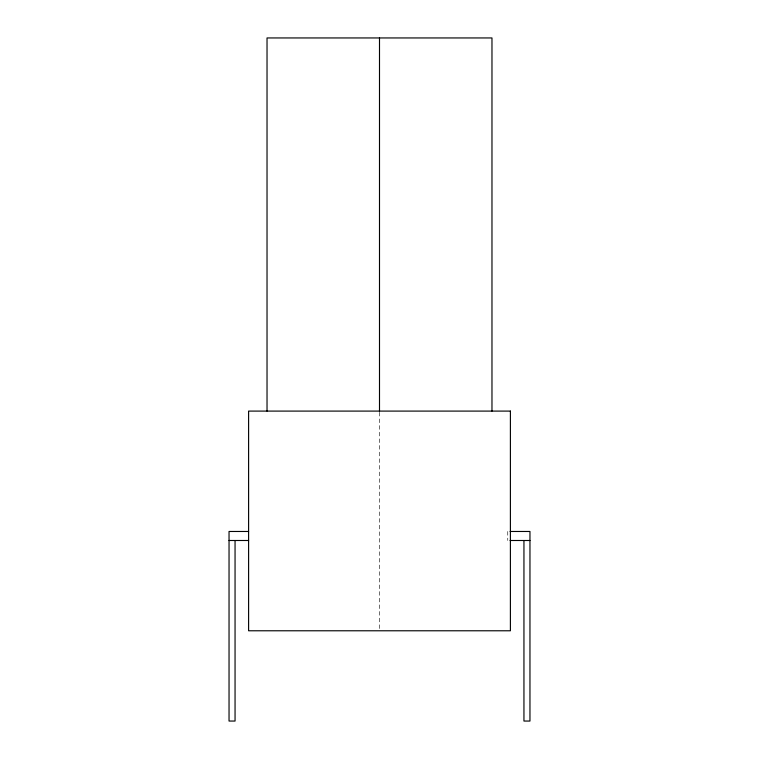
<?xml version="1.0" encoding="UTF-8"?>
<svg xmlns="http://www.w3.org/2000/svg" width="759" height="759" viewBox="0 0 759 759"><rect width="100%" height="100%" fill="white"/><g stroke="black" fill="none" stroke-linecap="round" stroke-linejoin="round"><path stroke-width="0.57" stroke-dasharray="3.79 2.85" d="M507.752 531.471L507.752 540.493M379.5 412.279L379.5 629.591"/><path stroke-width="1.14" d="M248.601 531.471L229.038 531.471L229.038 721.05L235.053 721.05L235.053 540.493M510.095 531.471L529.962 531.471L529.962 721.05L523.947 721.05L523.947 540.493M229.038 540.493L248.601 540.493M510.067 540.493L529.962 540.493M491.974 411.093L491.974 37.95L267.026 37.95L267.026 411.093M379.5 37.95L379.5 411.093M510.399 411.093L248.601 411.093L248.601 630.776L510.399 630.776L510.399 411.093"/></g></svg>
